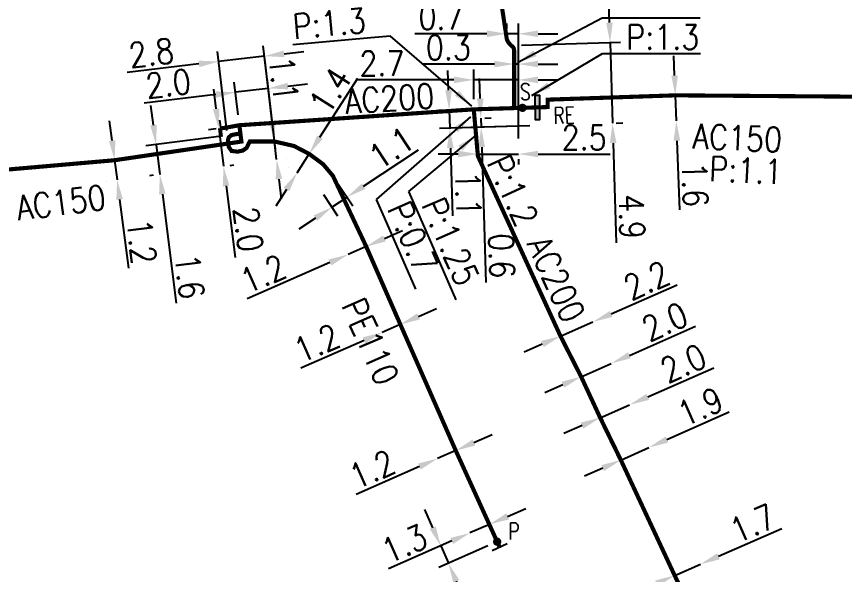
# Model space of a CAD drawing. Header units: millimetres. Extents: x 155997 to 157006, y 121209 to 122008.
# Drawn here: x 156551.4 to 156601.5, y 121408.8 to 121442.7 of the extents above; entities that cross this region are included whole.
import ezdxf
from ezdxf.enums import TextEntityAlignment as Align

# ---------------------------------------------------------------- set-up
doc = ezdxf.new("R2010")
doc.units = ezdxf.units.MM
doc.linetypes.add('L_25_AP', pattern=[2000, 1000, 1000])
doc.linetypes.add('L_25_PE', pattern=[2000, 1000, 1000])
doc.layers.get('0').update_dxf_attribs({"linetype": 'CONTINUOUS'})
for name, color, linetype in [('L_150', 1, 'CONTINUOUS'), ('L_300', 7, 'CONTINUOUS'), ('L_340', 7, 'CONTINUOUS')]:
    doc.layers.add(name, color=color, linetype=linetype)
doc.styles.add('G_ROMANS', font='ROMANS.SHX', dxfattribs={"width": 0.75})
doc.styles.get("Standard").update_dxf_attribs({"font": 'romans.shx', "width": 0.85})
doc.dimstyles.get("Standard").update_dxf_attribs({"dimtxt": 1.5, "dimasz": 1.2, "dimexe": 0.625, "dimexo": 0.625, "dimgap": 0.25, "dimtad": 1, "dimdec": 1, "dimzin": 0, "dimdsep": 46, "dimtxsty": 'Standard', "dimcen": -0.5, "dimadec": 0, "dimazin": 0, "dimtfac": 1, "dimtdec": 1, "dimtmove": 0, "dimatfit": 3, "dimfxl": 0, "dimtolj": 1, "dimtzin": 0, "dimarcsym": 0})

# ---------------------------------------------------------------- blocks, each defined once
blk = doc.blocks.new('*D733')
at = {"layer": 'L_150', "color": 0, "linetype": 'Continuous', "lineweight": -2, "transparency": 16777216}
for p, q in [((156593.91, 121409.944), (156597.747, 121411.625)), ((156591.254, 121408.78), (156592.811, 121409.462)), ((156590.155, 121408.298), (156589.056, 121407.816))]:
    blk.add_line(p, q, dxfattribs=at)
at = {"layer": 'L_150', "color": 0, "linetype": 'Continuous', "transparency": 16777216}
for points in [[(156593.83, 121410.127), (156593.99, 121409.76), (156592.811, 121409.462)], [(156590.075, 121408.481), (156590.235, 121408.115), (156591.254, 121408.78)]]:
    blk.add_solid(points, dxfattribs=at)
at = {"layer": 'L_150', "color": 0, "linetype": 'Continuous', "transparency": 16777216, "insert": (156595.977, 121411.941), "char_height": 1.5, "attachment_point": 5, "rotation": 23.6646}
blk.add_mtext('\\A1;1.7', dxfattribs=at)
blk = doc.blocks.new('*D734')
at = {"layer": 'L_150', "color": 0, "linetype": 'Continuous', "lineweight": -2, "transparency": 16777216}
for p, q in [((156589.625, 121419.611), (156593.629, 121421.365)), ((156586.74, 121418.347), (156588.526, 121419.129)), ((156585.641, 121417.865), (156584.542, 121417.383))]:
    blk.add_line(p, q, dxfattribs=at)
at = {"layer": 'L_150', "color": 0, "linetype": 'Continuous', "transparency": 16777216}
for points in [[(156589.545, 121419.794), (156589.705, 121419.428), (156588.526, 121419.129)], [(156585.56, 121418.048), (156585.721, 121417.682), (156586.74, 121418.347)]]:
    blk.add_solid(points, dxfattribs=at)
at = {"layer": 'L_150', "color": 0, "linetype": 'Continuous', "transparency": 16777216, "insert": (156591.775, 121421.645), "char_height": 1.5, "attachment_point": 5, "rotation": 23.6632}
blk.add_mtext('\\A1;2.0', dxfattribs=at)
blk = doc.blocks.new('*D735')
at = {"layer": 'L_150', "color": 0, "linetype": 'Continuous', "lineweight": -2, "transparency": 16777216}
for p, q in [((156588.513, 121422.127), (156592.511, 121423.895)), ((156585.586, 121420.834), (156587.415, 121421.642)), ((156584.488, 121420.349), (156583.391, 121419.864))]:
    blk.add_line(p, q, dxfattribs=at)
at = {"layer": 'L_150', "color": 0, "linetype": 'Continuous', "transparency": 16777216}
for points in [[(156588.432, 121422.31), (156588.594, 121421.945), (156587.415, 121421.642)], [(156584.407, 121420.532), (156584.569, 121420.166), (156585.586, 121420.834)]]:
    blk.add_solid(points, dxfattribs=at)
at = {"layer": 'L_150', "color": 0, "linetype": 'Continuous', "transparency": 16777216, "insert": (156590.656, 121424.168), "char_height": 1.5, "attachment_point": 5, "rotation": 23.8437}
blk.add_mtext('\\A1;2.0', dxfattribs=at)
blk = doc.blocks.new('*D736')
at = {"layer": 'L_150', "color": 0, "linetype": 'Continuous', "lineweight": -2, "transparency": 16777216}
for p, q in [((156590.778, 121417.021), (156594.55, 121418.699)), ((156587.992, 121415.78), (156589.682, 121416.533)), ((156586.895, 121415.292), (156585.799, 121414.804))]:
    blk.add_line(p, q, dxfattribs=at)
at = {"layer": 'L_150', "color": 0, "linetype": 'Continuous', "transparency": 16777216}
for points in [[(156590.697, 121417.203), (156590.859, 121416.838), (156589.682, 121416.533)], [(156586.814, 121415.475), (156586.977, 121415.11), (156587.992, 121415.78)]]:
    blk.add_solid(points, dxfattribs=at)
at = {"layer": 'L_150', "color": 0, "linetype": 'Continuous', "transparency": 16777216, "insert": (156592.805, 121419.018), "char_height": 1.5, "attachment_point": 5, "rotation": 23.9954}
blk.add_mtext('\\A1;1.9', dxfattribs=at)
blk = doc.blocks.new('*D699')
at = {"layer": 'L_150', "color": 0, "linetype": 'Continuous', "lineweight": -2, "transparency": 16777216}
for p, q in [((156579.088, 121416.837), (156580.187, 121417.321)), ((156577.99, 121416.354), (156576.892, 121415.871)), ((156575.793, 121415.387), (156571.959, 121413.7))]:
    blk.add_line(p, q, dxfattribs=at)
at = {"layer": 'L_150', "color": 0, "linetype": 'Continuous', "transparency": 16777216}
for points in [[(156579.008, 121417.021), (156579.169, 121416.654), (156577.99, 121416.354)], [(156575.713, 121415.571), (156575.874, 121415.204), (156576.892, 121415.871)]]:
    blk.add_solid(points, dxfattribs=at)
at = {"layer": 'L_150', "color": 0, "linetype": 'Continuous', "transparency": 16777216, "insert": (156572.924, 121415.217), "char_height": 1.5, "attachment_point": 5, "rotation": 23.7519}
blk.add_mtext('\\A1;1.2', dxfattribs=at)
blk = doc.blocks.new('*D700')
at = {"layer": 'L_340', "color": 0, "linetype": 'Continuous', "lineweight": -2, "transparency": 16777216}
for p, q in [((156581.134, 121412.363), (156582.232, 121412.846)), ((156580.247, 121411.399), (156579.784, 121412.452)), ((156580.036, 121411.88), (156578.846, 121411.356)), ((156577.747, 121410.873), (156573.913, 121409.185))]:
    blk.add_line(p, q, dxfattribs=at)
at = {"layer": 'L_340', "color": 0, "linetype": 'Continuous', "transparency": 16777216}
for points in [[(156581.053, 121412.546), (156581.215, 121412.18), (156580.036, 121411.88)], [(156577.667, 121411.056), (156577.828, 121410.69), (156578.846, 121411.356)]]:
    blk.add_solid(points, dxfattribs=at)
at = {"layer": 'L_340', "color": 0, "linetype": 'Continuous', "transparency": 16777216, "insert": (156574.878, 121410.703), "char_height": 1.5, "attachment_point": 5, "rotation": 23.7531}
blk.add_mtext('\\A1;1.3', dxfattribs=at)
blk = doc.blocks.new('*D701')
at = {"layer": 'L_340', "color": 0, "linetype": 'Continuous', "lineweight": -2, "transparency": 16777216}
for p, q in [((156576.594, 121411.676), (156576.111, 121412.775)), ((156579.927, 121410.575), (156576.969, 121409.274)), ((156577.078, 121410.578), (156577.541, 121409.525)), ((156578.024, 121408.427), (156579.712, 121404.593))]:
    blk.add_line(p, q, dxfattribs=at)
at = {"layer": 'L_340', "color": 0, "linetype": 'Continuous', "transparency": 16777216}
for points in [[(156576.777, 121411.757), (156576.411, 121411.596), (156577.078, 121410.578)], [(156578.207, 121408.508), (156577.841, 121408.347), (156577.541, 121409.525)]]:
    blk.add_solid(points, dxfattribs=at)
at = {"layer": 'L_340', "color": 0, "linetype": 'Continuous', "transparency": 16777216, "insert": (156580.025, 121406.364), "char_height": 1.5, "attachment_point": 5, "rotation": 293.7531}
blk.add_mtext('\\A1;1.2', dxfattribs=at)
blk = doc.blocks.new('L_340_07')
at = {"color": 0, "linetype": 'Continuous', "const_width": 0.25, "flags": 128}
blk.add_lwpolyline([(0, 0), (0.35, 0)], dxfattribs=at)
at = {"color": 0, "linetype": 'Continuous', "flags": 128}
blk.add_lwpolyline([(0.35, -0.5), (0.35, 0.5)], dxfattribs=at)
at = {"color": 0, "linetype": 'Continuous', "width": 0.75, "flags": 3}
for tag, p in [('DEF_LEG', (0.723, -3.465)), ('DEF_COUP', (0.723, -5.965)), ('DEF_TYPE', (0.723, -8.465))]:
    blk.add_attdef(tag, text='', height=1.2, dxfattribs=at).set_placement(p, align=Align.MIDDLE)
blk = doc.blocks.new('L_300_12')
at = {"color": 0, "linetype": 'Continuous', "const_width": 0.248, "flags": 128}
blk.add_lwpolyline([(-0.126, 0, 1), (0.126, 0, 1)], format="xyb", close=True, dxfattribs=at)
at = {"linetype": 'Continuous', "style": 'G_ROMANS', "width": 0.75}
blk.add_attdef('P', text='', height=1, dxfattribs=at).set_placement((0, 1.331), align=Align.MIDDLE_CENTER)
at = {"color": 0, "linetype": 'Continuous', "width": 0.75, "flags": 3}
for tag, p in [('DEF_LEG', (0, -5)), ('DEF_COUP', (0, -7.5)), ('DEF_TYPE', (0, -10))]:
    blk.add_attdef(tag, text='', height=1.2, dxfattribs=at).set_placement(p, align=Align.MIDDLE)
blk = doc.blocks.new('*D803')
at = {"layer": 'L_150', "color": 0, "linetype": 'Continuous', "lineweight": -2, "transparency": 16777216}
for p, q in [((156591.248, 121439.089), (156591.205, 121440.288)), ((156591.292, 121437.89), (156591.348, 121436.341)), ((156591.391, 121435.142), (156591.542, 121430.955))]:
    blk.add_line(p, q, dxfattribs=at)
at = {"layer": 'L_150', "color": 0, "linetype": 'Continuous', "transparency": 16777216}
for points in [[(156591.448, 121439.096), (156591.049, 121439.082), (156591.292, 121437.89)], [(156591.591, 121435.149), (156591.191, 121435.134), (156591.348, 121436.341)]]:
    blk.add_solid(points, dxfattribs=at)
at = {"layer": 'L_150', "color": 0, "linetype": 'Continuous', "transparency": 16777216, "insert": (156592.487, 121432.485), "char_height": 1.5, "attachment_point": 5, "rotation": 272.066}
blk.add_mtext('\\A1;1.6', dxfattribs=at)
blk = doc.blocks.new('*D766')
at = {"layer": 'L_150', "color": 0, "linetype": 'Continuous', "lineweight": -2, "transparency": 16777216}
for p, q in [((156572.404, 121432.381), (156575.738, 121434.594)), ((156570.893, 121432.489), (156571.75, 121431.197)), ((156569.976, 121431.881), (156570.834, 121430.589)), ((156570.488, 121431.11), (156571.405, 121431.718)), ((156569.488, 121430.446), (156568.488, 121429.782))]:
    blk.add_line(p, q, dxfattribs=at)
at = {"layer": 'L_150', "color": 0, "linetype": 'Continuous', "transparency": 16777216}
for points in [[(156572.294, 121432.548), (156572.515, 121432.215), (156571.405, 121431.718)], [(156569.378, 121430.613), (156569.599, 121430.279), (156570.488, 121431.11)]]:
    blk.add_solid(points, dxfattribs=at)
at = {"layer": 'L_150', "color": 0, "linetype": 'Continuous', "transparency": 16777216, "insert": (156574.091, 121434.701), "char_height": 1.5, "attachment_point": 5, "rotation": 33.5725}
blk.add_mtext('\\A1;1.1', dxfattribs=at)
blk = doc.blocks.new('*D767')
at = {"layer": 'L_150', "color": 0, "linetype": 'Continuous', "lineweight": -2, "transparency": 16777216}
for p, q in [((156569.759, 121435.349), (156572.049, 121438.93)), ((156568.586, 121434.675), (156568.586, 121434.675)), ((156568.385, 121433.201), (156569.112, 121434.338)), ((156567.858, 121433.538), (156567.858, 121433.538)), ((156567.738, 121432.19), (156567.092, 121431.179))]:
    blk.add_line(p, q, dxfattribs=at)
at = {"layer": 'L_150', "color": 0, "linetype": 'Continuous', "transparency": 16777216}
for points in [[(156569.59, 121435.457), (156569.927, 121435.242), (156569.112, 121434.338)], [(156567.57, 121432.298), (156567.907, 121432.082), (156568.385, 121433.201)]]:
    blk.add_solid(points, dxfattribs=at)
at = {"layer": 'L_150', "color": 0, "linetype": 'Continuous', "transparency": 16777216, "insert": (156570.385, 121438.184), "char_height": 1.5, "attachment_point": 5, "rotation": 57.3978}
blk.add_mtext('\\A1;1.4', dxfattribs=at)
blk = doc.blocks.new('*D768')
at = {"layer": 'L_150', "color": 0, "linetype": 'Continuous', "lineweight": -2, "transparency": 16777216}
for p, q in [((156566.869, 121436.285), (156566.42, 121440.084)), ((156567.138, 121434.001), (156567.009, 121435.093)), ((156567.63, 121435.167), (156567.63, 121435.167)), ((156567.759, 121434.074), (156567.759, 121434.074)), ((156567.279, 121432.809), (156567.42, 121431.617))]:
    blk.add_line(p, q, dxfattribs=at)
at = {"layer": 'L_150', "color": 0, "linetype": 'Continuous', "transparency": 16777216}
for points in [[(156567.067, 121436.308), (156566.67, 121436.262), (156567.009, 121435.093)], [(156567.477, 121432.833), (156567.08, 121432.786), (156567.138, 121434.001)]]:
    blk.add_solid(points, dxfattribs=at)
at = {"layer": 'L_150', "color": 0, "linetype": 'Continuous', "transparency": 16777216, "insert": (156567.567, 121438.897), "char_height": 1.5, "attachment_point": 5, "rotation": 276.733}
blk.add_mtext('\\A1;1.1', dxfattribs=at)
blk = doc.blocks.new('*D769')
at = {"layer": 'L_150', "color": 0, "linetype": 'Continuous', "lineweight": -2, "transparency": 16777216}
for p, q in [((156567.065, 121434.622), (156566.556, 121438.932)), ((156564.807, 121436.699), (156564.571, 121438.697)), ((156567.821, 121438.452), (156569.012, 121438.593)), ((156563.453, 121437.936), (156559.111, 121437.422)), ((156566.629, 121438.311), (156564.644, 121438.076))]:
    blk.add_line(p, q, dxfattribs=at)
at = {"layer": 'L_150', "color": 0, "linetype": 'Continuous', "transparency": 16777216}
for points in [[(156567.797, 121438.651), (156567.844, 121438.254), (156566.629, 121438.311)], [(156563.429, 121438.134), (156563.476, 121437.737), (156564.644, 121438.076)]]:
    blk.add_solid(points, dxfattribs=at)
at = {"layer": 'L_150', "color": 0, "linetype": 'Continuous', "transparency": 16777216, "insert": (156560.569, 121438.601), "char_height": 1.5, "attachment_point": 5, "rotation": 6.7461}
blk.add_mtext('\\A1;2.0', dxfattribs=at)
blk = doc.blocks.new('*D770')
at = {"layer": 'L_150', "color": 0, "linetype": 'Continuous', "lineweight": -2, "transparency": 16777216}
for p, q in [((156564.113, 121435.768), (156563.547, 121440.558)), ((156567.065, 121434.622), (156566.324, 121440.886)), ((156567.589, 121440.407), (156568.781, 121440.548)), ((156566.398, 121440.266), (156563.62, 121439.937)), ((156562.428, 121439.796), (156558.087, 121439.283))]:
    blk.add_line(p, q, dxfattribs=at)
at = {"layer": 'L_150', "color": 0, "linetype": 'Continuous', "transparency": 16777216}
for points in [[(156567.566, 121440.605), (156567.613, 121440.208), (156566.398, 121440.266)], [(156562.405, 121439.995), (156562.452, 121439.598), (156563.62, 121439.937)]]:
    blk.add_solid(points, dxfattribs=at)
at = {"layer": 'L_150', "color": 0, "linetype": 'Continuous', "transparency": 16777216, "insert": (156559.544, 121440.462), "char_height": 1.5, "attachment_point": 5, "rotation": 6.7468}
blk.add_mtext('\\A1;2.8', dxfattribs=at)
blk = doc.blocks.new('*D771')
at = {"layer": 'L_150', "color": 0, "linetype": 'Continuous', "lineweight": -2, "transparency": 16777216}
for p, q in [((156557.171, 121435.146), (156557.02, 121436.336)), ((156557.323, 121433.956), (156557.474, 121432.765)), ((156556.703, 121433.877), (156556.703, 121433.877)), ((156556.854, 121432.686), (156556.854, 121432.686)), ((156557.625, 121431.575), (156558.154, 121427.419))]:
    blk.add_line(p, q, dxfattribs=at)
at = {"layer": 'L_150', "color": 0, "linetype": 'Continuous', "transparency": 16777216}
for points in [[(156557.37, 121435.171), (156556.973, 121435.121), (156557.323, 121433.956)], [(156557.824, 121431.6), (156557.427, 121431.549), (156557.474, 121432.765)]]:
    blk.add_solid(points, dxfattribs=at)
at = {"layer": 'L_150', "color": 0, "linetype": 'Continuous', "transparency": 16777216, "insert": (156558.957, 121429.028), "char_height": 1.5, "attachment_point": 5, "rotation": 277.2449}
blk.add_mtext('\\A1;1.2', dxfattribs=at)
blk = doc.blocks.new('*D772')
at = {"layer": 'L_340', "color": 0, "linetype": 'Continuous', "lineweight": -2, "transparency": 16777216}
for p, q in [((156563.477, 121437.067), (156563.325, 121438.257)), ((156563.472, 121435.857), (156563.009, 121435.797)), ((156563.629, 121435.877), (156563.922, 121433.589)), ((156564.327, 121433.641), (156564.542, 121433.669)), ((156564.074, 121432.399), (156564.629, 121428.063))]:
    blk.add_line(p, q, dxfattribs=at)
at = {"layer": 'L_340', "color": 0, "linetype": 'Continuous', "transparency": 16777216}
for points in [[(156563.675, 121437.092), (156563.278, 121437.042), (156563.629, 121435.877)], [(156564.273, 121432.424), (156563.876, 121432.374), (156563.922, 121433.589)]]:
    blk.add_solid(points, dxfattribs=at)
at = {"layer": 'L_340', "color": 0, "linetype": 'Continuous', "transparency": 16777216, "insert": (156565.42, 121429.763), "char_height": 1.5, "attachment_point": 5, "rotation": 277.2927}
blk.add_mtext('\\A1;2.0', dxfattribs=at)
blk = doc.blocks.new('*D773')
at = {"layer": 'L_150', "color": 0, "linetype": 'Continuous', "lineweight": -2, "transparency": 16777216}
for p, q in [((156559.679, 121436.089), (156559.526, 121437.279)), ((156563.788, 121435.405), (156559.211, 121434.819)), ((156559.831, 121434.899), (156560.062, 121433.095)), ((156559.663, 121433.044), (156559.442, 121433.016)), ((156560.214, 121431.905), (156561.06, 121425.297))]:
    blk.add_line(p, q, dxfattribs=at)
at = {"layer": 'L_150', "color": 0, "linetype": 'Continuous', "transparency": 16777216}
for points in [[(156559.877, 121436.114), (156559.48, 121436.064), (156559.831, 121434.899)], [(156560.413, 121431.93), (156560.016, 121431.88), (156560.062, 121433.095)]]:
    blk.add_solid(points, dxfattribs=at)
at = {"layer": 'L_150', "color": 0, "linetype": 'Continuous', "transparency": 16777216, "insert": (156561.862, 121426.907), "char_height": 1.5, "attachment_point": 5, "rotation": 277.2953}
blk.add_mtext('\\A1;1.6', dxfattribs=at)
blk = doc.blocks.new('*D779')
at = {"layer": 'L_150', "color": 0, "linetype": 'Continuous', "lineweight": -2, "transparency": 16777216}
for p, q in [((156573.665, 121429.207), (156574.763, 121429.691)), ((156572.566, 121428.724), (156571.468, 121428.241)), ((156570.369, 121427.757), (156565.355, 121425.551))]:
    blk.add_line(p, q, dxfattribs=at)
at = {"layer": 'L_150', "color": 0, "linetype": 'Continuous', "transparency": 16777216}
for points in [[(156573.584, 121429.39), (156573.745, 121429.024), (156572.566, 121428.724)], [(156570.289, 121427.94), (156570.45, 121427.574), (156571.468, 121428.241)]]:
    blk.add_solid(points, dxfattribs=at)
at = {"layer": 'L_150', "color": 0, "linetype": 'Continuous', "transparency": 16777216, "insert": (156566.32, 121427.068), "char_height": 1.5, "attachment_point": 5, "rotation": 23.7504}
blk.add_mtext('\\A1;1.2', dxfattribs=at)
blk = doc.blocks.new('*D780')
at = {"layer": 'L_150', "color": 0, "linetype": 'Continuous', "lineweight": -2, "transparency": 16777216}
for p, q in [((156575.731, 121424.485), (156576.829, 121424.968)), ((156574.632, 121424.002), (156573.534, 121423.518)), ((156572.436, 121423.035), (156568.601, 121421.347))]:
    blk.add_line(p, q, dxfattribs=at)
at = {"layer": 'L_150', "color": 0, "linetype": 'Continuous', "transparency": 16777216}
for points in [[(156575.65, 121424.668), (156575.811, 121424.302), (156574.632, 121424.002)], [(156572.355, 121423.218), (156572.516, 121422.852), (156573.534, 121423.518)]]:
    blk.add_solid(points, dxfattribs=at)
at = {"layer": 'L_150', "color": 0, "linetype": 'Continuous', "transparency": 16777216, "insert": (156569.567, 121422.865), "char_height": 1.5, "attachment_point": 5, "rotation": 23.7531}
blk.add_mtext('\\A1;1.2', dxfattribs=at)
blk = doc.blocks.new('*D781')
at = {"layer": 'L_150', "color": 0, "linetype": 'Continuous', "lineweight": -2, "transparency": 16777216}
for p, q in [((156587.403, 121424.637), (156591.407, 121426.392)), ((156584.335, 121423.293), (156586.304, 121424.155)), ((156583.236, 121422.811), (156582.137, 121422.329))]:
    blk.add_line(p, q, dxfattribs=at)
at = {"layer": 'L_150', "color": 0, "linetype": 'Continuous', "transparency": 16777216}
for points in [[(156587.323, 121424.82), (156587.484, 121424.454), (156586.304, 121424.155)], [(156583.156, 121422.994), (156583.316, 121422.628), (156584.335, 121423.293)]]:
    blk.add_solid(points, dxfattribs=at)
at = {"layer": 'L_150', "color": 0, "linetype": 'Continuous', "transparency": 16777216, "insert": (156589.554, 121426.671), "char_height": 1.5, "attachment_point": 5, "rotation": 23.6646}
blk.add_mtext('\\A1;2.2', dxfattribs=at)
blk = doc.blocks.new('*D759')
at = {"layer": 'L_150', "color": 0, "linetype": 'Continuous', "lineweight": -2, "transparency": 16777216}
for p, q in [((156579.332, 121434.832), (156579.332, 121434.957)), ((156578.132, 121434.332), (156576.932, 121434.332)), ((156579.332, 121434.332), (156581.782, 121434.332)), ((156581.782, 121434.015), (156581.782, 121433.707)), ((156582.982, 121434.332), (156587.353, 121434.332))]:
    blk.add_line(p, q, dxfattribs=at)
at = {"layer": 'L_150', "color": 0, "linetype": 'Continuous', "transparency": 16777216}
for points in [[(156578.132, 121434.532), (156578.132, 121434.132), (156579.332, 121434.332)], [(156582.982, 121434.532), (156582.982, 121434.132), (156581.782, 121434.332)]]:
    blk.add_solid(points, dxfattribs=at)
at = {"layer": 'L_150', "color": 0, "linetype": 'Continuous', "transparency": 16777216, "insert": (156585.768, 121435.332), "char_height": 1.5, "attachment_point": 5}
blk.add_mtext('\\A1;2.5', dxfattribs=at)
blk = doc.blocks.new('*D760')
at = {"layer": 'L_150', "color": 0, "linetype": 'Continuous', "lineweight": -2, "transparency": 16777216}
for p, q in [((156579.082, 121437.666), (156579.082, 121439.452)), ((156581.782, 121435.265), (156581.782, 121439.452)), ((156577.882, 121438.827), (156571.931, 121438.827)), ((156581.782, 121438.827), (156579.082, 121438.827)), ((156582.982, 121438.827), (156584.182, 121438.827))]:
    blk.add_line(p, q, dxfattribs=at)
at = {"layer": 'L_150', "color": 0, "linetype": 'Continuous', "transparency": 16777216}
for points in [[(156577.882, 121439.027), (156577.882, 121438.627), (156579.082, 121438.827)], [(156582.982, 121439.027), (156582.982, 121438.627), (156581.782, 121438.827)]]:
    blk.add_solid(points, dxfattribs=at)
at = {"layer": 'L_150', "color": 0, "linetype": 'Continuous', "transparency": 16777216, "insert": (156573.517, 121439.827), "char_height": 1.5, "attachment_point": 5}
blk.add_mtext('\\A1;2.7', dxfattribs=at)
blk = doc.blocks.new('*D761')
at = {"layer": 'L_150', "color": 0, "linetype": 'Continuous', "lineweight": -2, "transparency": 16777216}
for p, q in [((156581.782, 121435.265), (156581.782, 121440.413)), ((156581.532, 121439.959), (156581.532, 121439.163)), ((156580.332, 121439.788), (156575.96, 121439.788)), ((156581.782, 121439.788), (156581.532, 121439.788)), ((156582.982, 121439.788), (156584.182, 121439.788))]:
    blk.add_line(p, q, dxfattribs=at)
at = {"layer": 'L_150', "color": 0, "linetype": 'Continuous', "transparency": 16777216}
for points in [[(156580.332, 121439.988), (156580.332, 121439.588), (156581.532, 121439.788)], [(156582.982, 121439.988), (156582.982, 121439.588), (156581.782, 121439.788)]]:
    blk.add_solid(points, dxfattribs=at)
at = {"layer": 'L_150', "color": 0, "linetype": 'Continuous', "transparency": 16777216, "insert": (156577.546, 121440.788), "char_height": 1.5, "attachment_point": 5}
blk.add_mtext('\\A1;0.3', dxfattribs=at)
blk = doc.blocks.new('L_340_20')
at = {"linetype": 'Continuous'}
blk.add_hatch(color=0, dxfattribs=at).paths.add_polyline_path([(0.125, 0.75), (-0.125, 0.75), (-0.125, -0.75), (0.125, -0.75)])
at = {"color": 0, "linetype": 'Continuous'}
blk.add_lwpolyline([(-0.125, 0.75), (0.125, 0.75), (0.125, -0.75), (-0.125, -0.75)], close=True, dxfattribs=at)
at = {"color": 0, "linetype": 'Continuous', "width": 0.75}
for tag, height, flags, p in [('RE', 1, 8, (0, 1.867)), ('DEF_LEG', 1.2, 3, (0, -5)), ('DEF_COUP', 1.2, 3, (0, -7.5)), ('DEF_TYPE', 1.2, 3, (0, -10))]:
    blk.add_attdef(tag, text='', height=height, dxfattribs=dict(at, flags=flags)).set_placement(p, align=Align.MIDDLE)
blk = doc.blocks.new('L_300_11')
at = {"color": 0, "linetype": 'Continuous', "const_width": 0.248, "flags": 128}
blk.add_lwpolyline([(-0.126, 0, 1), (0.126, 0, 1)], format="xyb", close=True, dxfattribs=at)
at = {"linetype": 'Continuous', "style": 'G_ROMANS', "width": 0.75}
blk.add_attdef('S', text='', height=1, dxfattribs=at).set_placement((0, 1.35), align=Align.MIDDLE_CENTER)
at = {"color": 0, "linetype": 'Continuous', "width": 0.75, "flags": 3}
for tag, p in [('DEF_LEG', (0, -5)), ('DEF_COUP', (0, -7.5)), ('DEF_TYPE', (0, -10))]:
    blk.add_attdef(tag, text='', height=1.2, dxfattribs=at).set_placement(p, align=Align.MIDDLE)
blk = doc.blocks.new('*D864')
at = {"layer": 'L_150', "color": 0, "linetype": 'Continuous', "lineweight": -2, "transparency": 16777216}
for p, q in [((156587.303, 121442.297), (156587.266, 121443.496)), ((156581.971, 121440.932), (156587.964, 121441.116)), ((156587.34, 121441.097), (156587.491, 121436.199)), ((156587.71, 121436.206), (156588.116, 121436.219)), ((156587.528, 121435), (156587.714, 121428.958))]:
    blk.add_line(p, q, dxfattribs=at)
at = {"layer": 'L_150', "color": 0, "linetype": 'Continuous', "transparency": 16777216}
for points in [[(156587.503, 121442.303), (156587.103, 121442.29), (156587.34, 121441.097)], [(156587.728, 121435.006), (156587.328, 121434.994), (156587.491, 121436.199)]]:
    blk.add_solid(points, dxfattribs=at)
at = {"layer": 'L_150', "color": 0, "linetype": 'Continuous', "transparency": 16777216, "insert": (156588.666, 121430.543), "char_height": 1.5, "attachment_point": 5, "rotation": 271.7664}
blk.add_mtext('\\A1;4.9', dxfattribs=at)
blk = doc.blocks.new('*D865')
at = {"layer": 'L_150', "color": 0, "linetype": 'Continuous', "lineweight": -2, "transparency": 16777216}
for p, q in [((156581.082, 121441.928), (156581.082, 121442.249)), ((156581.782, 121435.265), (156581.782, 121442.249)), ((156579.882, 121441.624), (156575.511, 121441.624)), ((156581.782, 121441.624), (156581.082, 121441.624)), ((156582.982, 121441.624), (156584.182, 121441.624))]:
    blk.add_line(p, q, dxfattribs=at)
at = {"layer": 'L_150', "color": 0, "linetype": 'Continuous', "transparency": 16777216}
for points in [[(156579.882, 121441.824), (156579.882, 121441.424), (156581.082, 121441.624)], [(156582.982, 121441.824), (156582.982, 121441.424), (156581.782, 121441.624)]]:
    blk.add_solid(points, dxfattribs=at)
at = {"layer": 'L_150', "color": 0, "linetype": 'Continuous', "transparency": 16777216, "insert": (156577.096, 121442.624), "char_height": 1.5, "attachment_point": 5}
blk.add_mtext('\\A1;0.7', dxfattribs=at)
blk = doc.blocks.new('*D869')
at = {"layer": 'L_150', "color": 0, "linetype": 'Continuous', "lineweight": -2, "transparency": 16777216}
for p, q in [((156577.555, 121438.194), (156577.518, 121439.394)), ((156578.457, 121437.021), (156576.968, 121436.975)), ((156577.592, 121436.995), (156577.626, 121435.895)), ((156582.475, 121436.045), (156577.002, 121435.876)), ((156577.663, 121434.696), (156577.79, 121430.585))]:
    blk.add_line(p, q, dxfattribs=at)
at = {"layer": 'L_150', "color": 0, "linetype": 'Continuous', "transparency": 16777216}
for points in [[(156577.755, 121438.2), (156577.356, 121438.188), (156577.592, 121436.995)], [(156577.863, 121434.702), (156577.463, 121434.69), (156577.626, 121435.895)]]:
    blk.add_solid(points, dxfattribs=at)
at = {"layer": 'L_150', "color": 0, "linetype": 'Continuous', "transparency": 16777216, "insert": (156578.749, 121431.928), "char_height": 1.5, "attachment_point": 5, "rotation": 271.7664}
blk.add_mtext('\\A1;1.1', dxfattribs=at)
blk = doc.blocks.new('*D870')
at = {"layer": 'L_150', "color": 0, "linetype": 'Continuous', "lineweight": -2, "transparency": 16777216}
for p, q in [((156579.475, 121437.703), (156579.438, 121438.902)), ((156579.512, 121436.504), (156579.529, 121435.954)), ((156579.755, 121436.511), (156580.137, 121436.523)), ((156582.475, 121436.045), (156578.904, 121435.935)), ((156579.566, 121434.754), (156579.819, 121426.55))]:
    blk.add_line(p, q, dxfattribs=at)
at = {"layer": 'L_150', "color": 0, "linetype": 'Continuous', "transparency": 16777216}
for points in [[(156579.675, 121437.709), (156579.275, 121437.697), (156579.512, 121436.504)], [(156579.766, 121434.761), (156579.366, 121434.748), (156579.529, 121435.954)]]:
    blk.add_solid(points, dxfattribs=at)
at = {"layer": 'L_150', "color": 0, "linetype": 'Continuous', "transparency": 16777216, "insert": (156580.77, 121428.166), "char_height": 1.5, "attachment_point": 5, "rotation": 271.7664}
blk.add_mtext('\\A1;0.6', dxfattribs=at)

msp = doc.modelspace()

# ---------------------------------------------------------------- linework, layer by layer
at = {"layer": 'L_150', "linetype": 'L_25_AP', "ltscale": 0.5, "const_width": 0.25, "flags": 128}
for points in [[(156436.891, 121466.707), (156437.532, 121466.42), (156441.345, 121465.046), (156441.345, 121465.046), (156444.341, 121463.492), (156445.589, 121462.845), (156455.882, 121458.566), (156455.882, 121458.566), (156466.49, 121453.621), (156474.573, 121449.269), (156487.522, 121441.752), (156492.292, 121438.815), (156492.814, 121438.494), (156519.71, 121441.931), (156556.243, 121446.205), (156556.9, 121447.012), (156558.502, 121448.98), (156567.485, 121450.769), (156571.305, 121451.093), (156579.775, 121450.842), (156579.89, 121449.192), (156581.082, 121441.303), (156581.145, 121441.15), (156581.247, 121441.019), (156581.347, 121440.912), (156581.446, 121440.834), (156581.503, 121440.752), (156581.532, 121440.584), (156581.532, 121437.116)], [(156652.302, 121369.739), (156646.942, 121368.205), (156636.108, 121364.695), (156636.108, 121364.695), (156627.629, 121362.061), (156622.511, 121360.472), (156618.964, 121359.28), (156614.619, 121358.388), (156614.183, 121358.288), (156613.382, 121360.651), (156612.937, 121360.885), (156611.972, 121363.78), (156612.007, 121364.179), (156610.756, 121367.087), (156610.547, 121367.625), (156610.848, 121368.111), (156610.685, 121368.47), (156610.521, 121368.83), (156610.038, 121368.932), (156609.849, 121369.415), (156608.828, 121371.697), (156608.665, 121372.062), (156608.481, 121372.45), (156608.185, 121372.802), (156607.573, 121374.236), (156605.775, 121378.134), (156605.775, 121378.134), (156604.399, 121381.02), (156602.103, 121386.023), (156600.48, 121389.538), (156598.368, 121394.355), (156597.834, 121395.322), (156596.15, 121398.787), (156593.918, 121403.231), (156591.254, 121408.78), (156587.992, 121415.78), (156586.74, 121418.347), (156585.586, 121420.834), (156584.335, 121423.293), (156579.332, 121434.207), (156579.13, 121436.492), (156579.082, 121437.041)], [(156431.332, 121419.409), (156444.454, 121420.871), (156455.954, 121422.016), (156471.297, 121423.934), (156486.867, 121425.797), (156494.216, 121426.74), (156498.969, 121427.485), (156527.955, 121430.809), (156527.955, 121430.809), (156547.214, 121433.074), (156557.323, 121433.956), (156565.003, 121435.088), (156565.003, 121435.088), (156564.881, 121436.078)]]:
    msp.add_lwpolyline(points, dxfattribs=at)
at = {"layer": 'L_150', "linetype": 'L_25_AP', "ltscale": 0.5, "const_width": 0.25}
msp.add_lwpolyline([(156564.092, 121435.936), (156564.881, 121436.078), (156579.082, 121437.041), (156579.082, 121437.041), (156581.532, 121437.116), (156582.939, 121437.16), (156583.557, 121437.179), (156583.567, 121437.629), (156583.567, 121437.629), (156591.292, 121437.89), (156617.386, 121437.697), (156641.542, 121436.47), (156666.016, 121433.79), (156667.025, 121433.056), (156668.513, 121432.867), (156668.948, 121433.093), (156671.483, 121432.74), (156692.589, 121429.749)], dxfattribs=at)
at = {"layer": 'L_150', "linetype": 'L_25_PE', "ltscale": 0.5, "const_width": 0.25, "flags": 128}
msp.add_lwpolyline([(156580.499, 121410.827), (156577.99, 121416.354), (156574.632, 121424.002), (156572.566, 121428.724), (156570.547, 121433.01), (156569.957, 121433.712), (156569.112, 121434.338), (156568.193, 121434.817), (156567.009, 121435.093), (156565.503, 121435.088), (156565.322, 121434.704), (156565.086, 121434.542), (156564.776, 121434.475), (156564.409, 121434.517), (156564.231, 121434.775), (156564.231, 121434.775), (156564.187, 121435.148), (156564.187, 121435.148), (156564.238, 121435.346), (156564.408, 121435.485), (156564.939, 121435.581)], dxfattribs=at)

# ---------------------------------------------------------------- block references
at = {"layer": 'L_300', "ltscale": 0.5}
ref = msp.add_blockref('L_300_11', (156582.038, 121437.132), dxfattribs=at)
ref.add_attrib('S', 'S', dxfattribs={"layer": '0', "linetype": 'Continuous', "height": 1, "style": 'G_ROMANS', "width": 0.75}).set_placement((156582.208, 121438.108), align=Align.MIDDLE_CENTER)
at = {"layer": 'L_300'}
ref = msp.add_blockref('L_300_12', (156580.499, 121410.827), dxfattribs=dict(at, rotation=182.6192913598563))
ref.add_attrib('P', 'P', dxfattribs={"layer": '0', "linetype": 'Continuous', "height": 1, "style": 'G_ROMANS', "width": 0.75}).set_placement((156581.522, 121411.469), align=Align.MIDDLE_CENTER)
at = {"layer": 'L_340', "ltscale": 0.5}
ref = msp.add_blockref('L_340_20', (156582.939, 121437.16), dxfattribs=dict(at, rotation=0.2875375661959989))
ref.add_attrib('RE', 'RE', dxfattribs={"layer": '0', "color": 0, "linetype": 'Continuous', "height": 1, "rotation": 1.7664, "width": 0.75}).set_placement((156584.557, 121436.675), align=Align.MIDDLE)
at = {"layer": 'L_340', "ltscale": 0.5, "rotation": 188.8330629702048}
msp.add_blockref('L_340_07', (156564.092, 121435.936), dxfattribs=at)
at = {"layer": 'L_340', "rotation": 294.4153364624917}
msp.add_blockref('L_340_07', (156580.499, 121410.827), dxfattribs=at)

# ---------------------------------------------------------------- texts
at = {"layer": 'L_150', "linetype": 'Continuous', "ltscale": 0.5, "width": 0.85}
for s, rotation, p in [('AC200', 3.876, (156571.334, 121436.768)), ('AC150', 357.4626, (156592.325, 121434.677)), ('P:1.2', 294.6456, (156579.844, 121433.816)), ('P:1.1', 357.4626, (156593.323, 121432.693)), ('AC150', 7.2449, (156551.489, 121430.307)), ('AC200', 294.6276, (156582.265, 121428.887)), ('PE110', 293.6319, (156571.034, 121425.168))]:
    msp.add_text(s, height=1.5, rotation=rotation, dxfattribs=at).set_placement(p)
at = {"layer": 'L_150', "linetype": 'Continuous', "ltscale": 0.5, "char_height": 1.5}
for s, insert, attachment_point, rotation in [('\\A1;P:1.3', (156568.06, 121442.8), 1, 5.1345), ('\\A1;P:0.7', (156573.811, 121431.028), 7, 293.5169), ('\\A1;P:1.25', (156575.882, 121431.262), 7, 293.5169)]:
    msp.add_mtext(s, dxfattribs=dict(at, insert=insert, attachment_point=attachment_point, rotation=rotation))
at = {"layer": 'L_150', "linetype": 'Continuous', "ltscale": 0.5, "insert": (156588.323, 121440.671), "char_height": 1.5, "attachment_point": 7}
msp.add_mtext('\\A1;P:1.3', dxfattribs=at)

# ---------------------------------------------------------------- dimensions: what is measured, and where the dimension line sits
at = {"layer": 'L_150', "linetype": 'Continuous'}
for base, p1, p2, angle, override, picture, middle in [((156581.782, 121441.624), (156581.082, 121441.303), (156581.782, 121434.64), 180, {"dimatfit": 0}, '*D865', (156577.096, 121441.624)), ((156587.491, 121436.199), (156581.347, 121440.912), (156587.085, 121436.187), 91.7664, {"dimatfit": 0}, '*D864', (156587.666, 121430.512)), ((156566.398, 121440.266), (156564.187, 121435.148), (156567.139, 121434.001), 186.7468, {"dimatfit": 0}, '*D770', (156559.662, 121439.469)), ((156581.782, 121439.7876), (156581.5315, 121440.5844), (156581.782, 121434.6405), 180, {"dimatfit": 0}, '*D761', (156577.5458, 121439.7876)), ((156567.138, 121434.001), (156567.009, 121435.093), (156567.138, 121434.001), 96.733, {"dimatfit": 0}, '*D768', (156566.574, 121438.78)), ((156581.782, 121438.827), (156579.082, 121437.041), (156581.782, 121434.64), 180, {"dimatfit": 0}, '*D760', (156573.517, 121438.827)), ((156568.385, 121433.201), (156569.112, 121434.338), (156568.385, 121433.201), 57.3978, {"dimatfit": 0}, '*D767', (156571.227, 121437.645)), ((156591.3476, 121436.3408), (156591.29172, 121437.88979), (156591.3476, 121436.3408), 92.06596, {"dimscale": 1, "dimlfac": 1, "dimlunit": 2, "dimatfit": 0}, '*D803', (156591.488, 121432.44869)), ((156566.629, 121438.311), (156564.881, 121436.078), (156567.139, 121434.001), 186.7461, {"dimatfit": 0}, '*D769', (156560.686, 121437.608)), ((156577.626, 121435.895), (156579.082, 121437.041), (156583.1, 121436.064), 91.7664, {"dimatfit": 0}, '*D869', (156577.75, 121431.897)), ((156579.5289, 121435.9539), (156579.1304, 121436.4918), (156583.1001, 121436.064), 91.7664, {"dimatfit": 0}, '*D870', (156579.77, 121428.135)), ((156557.474, 121432.765), (156557.323, 121433.956), (156557.474, 121432.765), 97.2449, {"dimatfit": 0}, '*D771', (156557.965, 121428.902)), ((156570.488, 121431.11), (156570.547, 121433.01), (156569.631, 121432.401), 33.5725, {"dimatfit": 0}, '*D766', (156574.644, 121433.868)), ((156581.782, 121434.33179415), (156579.332, 121434.206530861), (156581.782, 121434.6405), 180, {"dimatfit": 0}, '*D759', (156585.767714286, 121434.33179415)), ((156571.468, 121428.241), (156572.566, 121428.724), (156571.468, 121428.241), 23.7504, {"dimatfit": 0}, '*D779', (156566.723, 121426.153)), ((156586.304, 121424.155), (156584.335, 121423.293), (156586.304, 121424.155), 203.6646, {"dimatfit": 0}, '*D781', (156589.955, 121425.755)), ((156587.415, 121421.642), (156585.586, 121420.834), (156587.415, 121421.642), 203.8437, {"dimatfit": 0}, '*D735', (156591.061, 121423.254)), ((156573.534, 121423.518), (156574.632, 121424.002), (156573.534, 121423.518), 23.7531, {"dimatfit": 0}, '*D780', (156569.969, 121421.949)), ((156588.5258, 121419.1293), (156586.73975, 121418.34665), (156588.5258, 121419.1293), 203.66317, {"dimatfit": 0}, '*D734', (156592.1764, 121420.729)), ((156589.6817, 121416.53255), (156587.991581, 121415.780222), (156589.6817, 121416.53255), 203.995441, {"dimatfit": 0}, '*D736', (156593.212026, 121418.104016)), ((156576.892, 121415.871), (156577.99, 121416.354), (156576.892, 121415.871), 23.7519, {"dimatfit": 0}, '*D699', (156573.327, 121414.302)), ((156592.811, 121409.462), (156591.254, 121408.78), (156592.811, 121409.462), 203.6646, {"dimatfit": 0}, '*D733', (156596.378, 121411.025))]:
    dim = msp.add_linear_dim(base=base, p1=p1, p2=p2, angle=angle, dimstyle='Standard', override=override, dxfattribs=at)
    dim.commit()
    dim.dimension.update_dxf_attribs({"geometry": picture, "text_midpoint": middle, "dimtype": 160})
dim = msp.add_linear_dim(base=(156560.062, 121433.095), p1=(156564.408, 121435.485), p2=(156560.283, 121433.124), angle=97.2953, text='1.6', dimstyle='Standard', override={"dimatfit": 0}, dxfattribs=at)
dim.commit()
dim.dimension.update_dxf_attribs({"geometry": '*D773', "text_midpoint": (156560.871, 121426.78), "dimtype": 160})
at = {"layer": 'L_340', "linetype": 'Continuous'}
dim = msp.add_linear_dim(base=(156563.922, 121433.589), p1=(156564.092, 121435.936), p2=(156563.707, 121433.562), angle=97.2927, text='2.0', dimstyle='Standard', override={"dimatfit": 0}, dxfattribs=at)
dim.commit()
dim.dimension.update_dxf_attribs({"geometry": '*D772', "text_midpoint": (156564.428, 121429.636), "dimtype": 160})
for base, p2, angle, picture, middle in [((156578.846, 121411.356), (156578.846, 121411.356), 23.7531, '*D700', (156575.281, 121409.787)), ((156577.078, 121410.578), (156577.078, 121410.578), 293.7531, '*D701', (156579.11, 121405.961))]:
    dim = msp.add_linear_dim(base=base, p1=(156580.499, 121410.827), p2=p2, angle=angle, dimstyle='Standard', override={"dimatfit": 0}, dxfattribs=at)
    dim.commit()
    dim.dimension.update_dxf_attribs({"geometry": picture, "text_midpoint": middle, "dimtype": 160})

# ---------------------------------------------------------------- leaders
at = {"layer": 'L_150', "linetype": 'Continuous', "ltscale": 0.5, "annotation_type": 0, "has_hookline": 1, "hookline_direction": 0, "text_width": 4.493}
for points in [[(156581.733, 121439.874), (156586.863, 121442.597), (156588.063, 121442.597)], [(156582.59, 121437.883), (156586.873, 121440.421), (156588.073, 121440.421)]]:
    msp.add_leader(points, dimstyle='Standard', dxfattribs=at)
at = {"layer": 'L_150', "linetype": 'Continuous', "ltscale": 0.5, "annotation_type": 0, "has_hookline": 1, "hookline_direction": 1, "text_width": 4.493, "horizontal_direction": (0.995987, 0.089495, 0)}
msp.add_leader([(156578.972, 121437.237), (156574.031, 121441.476), (156572.836, 121441.369)], dimstyle='Standard', override={"dimgap": 0.25, "dimtad": 1}, dxfattribs=at)
at = {"layer": 'L_150', "linetype": 'Continuous', "ltscale": 0.5, "annotation_type": 0, "has_hookline": 1, "hookline_direction": 0, "horizontal_direction": (0.399019, -0.916942, 0)}
for points, text_width in [([(156578.889, 121436.583), (156573.17, 121431.584), (156573.649, 121430.484)], 4.493), ([(156579.192, 121435.456), (156575.135, 121432.063), (156575.614, 121430.963)], 5.707)]:
    msp.add_leader(points, dimstyle='Standard', dxfattribs=dict(at, text_width=text_width))

doc.saveas('drawing.dxf')
